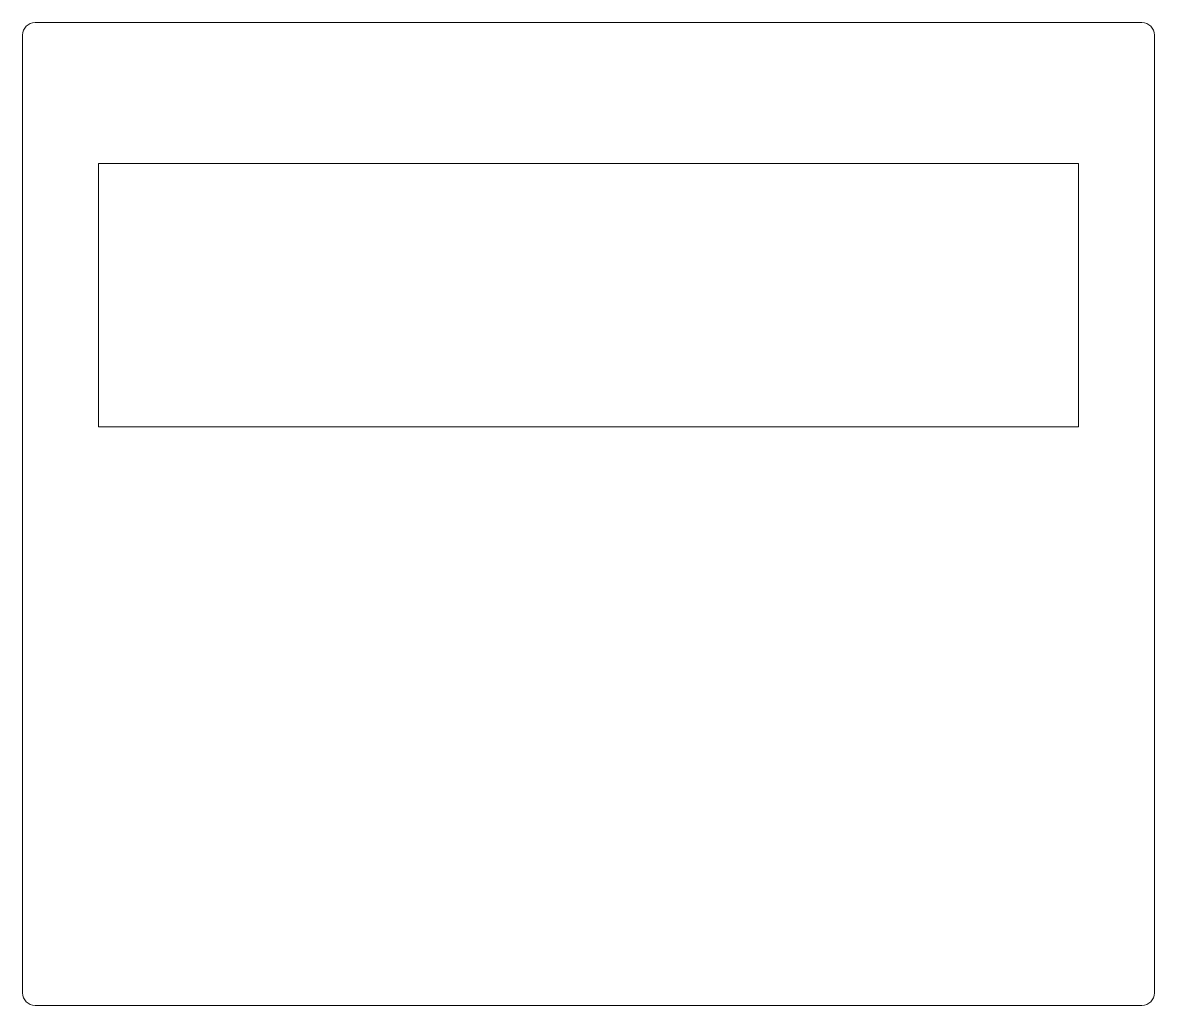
# Model space of a CAD drawing. Header units: millimetres. Extents: x 7.3 to 98.3, y -87.4 to -8.4.
import ezdxf

# ---------------------------------------------------------------- set-up
doc = ezdxf.new("R2010")
doc.units = ezdxf.units.MM

msp = doc.modelspace()

# ---------------------------------------------------------------- linework, layer by layer
at = {"color": 7, "linetype": 'Continuous', "lineweight": 15}
for p, q in [((97.33, -8.427), (8.33, -8.427)), ((7.33, -9.427), (7.33, -86.427)), ((98.33, -86.427), (98.33, -9.427)), ((13.44, -19.747), (13.44, -40.927)), ((92.22, -19.747), (13.44, -19.747)), ((92.22, -40.927), (92.22, -19.747)), ((13.44, -40.927), (92.22, -40.927)), ((8.33, -87.427), (97.33, -87.427))]:
    msp.add_line(p, q, dxfattribs=at)
for centre, start, end in [((8.33, -9.427), 90, 180), ((97.33, -9.427), 0, 90), ((8.33, -86.427), 180, 270), ((97.33, -86.427), 270, 0)]:
    msp.add_arc(centre, 1, start, end, dxfattribs=at)

doc.saveas('drawing.dxf')
